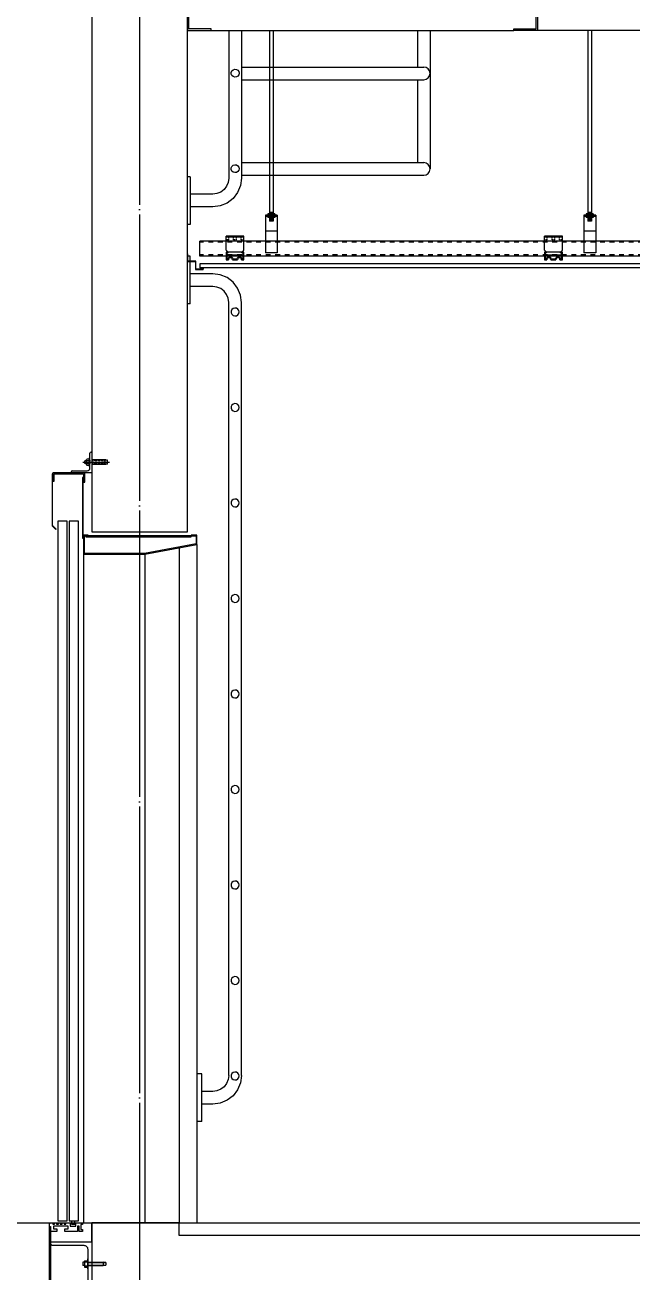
# Model space of a CAD drawing. Header units: millimetres. Extents: x 11948722 to 13111668, y -10771712 to -10232988.
# Drawn here: x 12076204 to 12078110, y -10556318 to -10552400 of the extents above; entities that cross this region are included whole.
import ezdxf

# ---------------------------------------------------------------- set-up
doc = ezdxf.new("R2010")
doc.units = ezdxf.units.MM
doc.header["$LTSCALE"] = 150
doc.header["$MEASUREMENT"] = 0
doc.linetypes.add('CEN', pattern=[6.2, 6, -0.1, 0, -0.1])
doc.linetypes.add('HIDDEN', pattern=[2, 1, -1])
for name, color, linetype in [('4', 4, 'CONTINUOUS'), ('8', 8, 'CONTINUOUS'), ('A-중심선', 10, 'CEN'), ('CON', 2, 'CONTINUOUS'), ('CON-C', 2, 'CONTINUOUS'), ('ELE-3', 7, 'CONTINUOUS'), ('ELE-8', 8, 'CONTINUOUS'), ('ELE03', 4, 'CONTINUOUS'), ('ELE08', 8, 'CONTINUOUS'), ('ETC', 8, 'CONTINUOUS'), ('FIN', 5, 'CONTINUOUS'), ('FIN-1', 9, 'CONTINUOUS'), ('revcloud', 1, 'CONTINUOUS')]:
    doc.layers.add(name, color=color, linetype=linetype)

# ---------------------------------------------------------------- blocks, each defined once
blk = doc.blocks.new('ELEV-DOOR')
at = {"layer": 'ELE-3'}
for p, q in [((-2, 2471), (0, 2471)), ((0, 2471), (0, 2406)), ((-6, 2420.5), (-6, 2467)), ((-123.5, 2402.5), (-125, 2402.5)), ((-125, 2402.5), (-125, 2239.5)), ((-123.5, 2240.5), (-123.5, 2402.5)), ((-22, 2406), (-122.5, 2406)), ((-122.5, 2406), (-122.5, 2379.5)), ((-118.5, 2379.5), (-118.5, 2402)), ((-118.5, 2402), (-26, 2402)), ((-65, 2406), (-65, 2408)), ((0, 2406), (-65, 2406)), ((-61, 2412), (-14.5, 2412)), ((-27, 2390.5), (-29, 2390.5)), ((-29, 2390.5), (-29, 2200)), ((-27, 2200), (-27, 2390.5)), ((-26, 2402), (-26, 2376.5)), ((-22, 2376.5), (-22, 2406)), ((-122.5, 2379.5), (-118.5, 2379.5)), ((-26, 2376.5), (-22, 2376.5)), ((-125, 2239.5), (-113.5, 2227.5)), ((-112, 2229), (-123.5, 2240.5)), ((-77, 2254), (-106.5, 2254)), ((-106.5, 2254), (-106.5, 56)), ((-77, 56), (-77, 2254)), ((-42, 2254), (-71.5, 2254)), ((-71.5, 2254), (-71.5, 56)), ((-42, 56), (-42, 2254)), ((-113.5, 2227.5), (-112, 2229)), ((-29, 2200), (-27, 2200)), ((-11.5, 2210), (-26, 2210)), ((-26, 2210), (-26, 2150)), ((-23.5, 2152.5), (-23.5, 2207.5)), ((-23.5, 2207.5), (-11.5, 2207.5)), ((312, 2207.5), (-19, 2207.5)), ((-19, 2207.5), (-19, 2205)), ((-19, 2205), (312, 2205)), ((-11.5, 2207.5), (-11.5, 2210)), ((330, 2210), (312, 2210)), ((312, 2210), (312, 2207.5)), ((312, 2207.5), (327.5, 2207.5)), ((312, 2205), (312, 2207.5)), ((327.5, 2207.5), (327.5, 2182.1)), ((330, 2180), (330, 2210)), ((327.5, 2182.1), (165.8, 2152.5)), ((166, 2150), (330, 2180)), ((-26, 2150), (-26, 50)), ((-26, 2150), (166, 2150)), ((165.8, 2152.5), (-23.5, 2152.5)), ((-133, 47), (-130, 50)), ((-133, -154), (-133, 47)), ((-130, 50), (-122.8, 50)), ((-122.8, 50), (-122.8, 45.7)), ((-122.8, 45.7), (-116.9, 45.7)), ((-116.9, 45.7), (-116.9, 50)), ((-116.9, 50), (-111, 50)), ((-111, 50), (-111, 45.7)), ((-111, 45.7), (-105.1, 45.7)), ((-106.5, 56), (-77, 56)), ((-105.1, 45.7), (-105.1, 50)), ((-105.1, 50), (-99.2, 50)), ((-99.2, 50), (-99.2, 45.7)), ((-99.2, 45.7), (-93.3, 45.7)), ((-93.3, 45.7), (-93.3, 50)), ((-93.3, 50), (-87.4, 50)), ((-87.4, 50), (-87.4, 45.7)), ((-87.4, 45.7), (-81.5, 45.7)), ((-81.5, 45.7), (-81.5, 50)), ((-81.5, 50), (-67.8, 50)), ((-71.5, 56), (-42, 56)), ((-67.8, 50), (-67.8, 39)), ((-63.8, 56), (-63.8, 45)), ((-63.8, 45), (-53.8, 45)), ((-53.8, 45), (-53.8, 56)), ((-49.8, 39), (-49.8, 50)), ((-49.8, 50), (0, 50)), ((-29.7, 44), (-34.7, 44)), ((-34.7, 44), (-34.7, 28.9)), ((-29.7, 50), (-29.7, 44)), ((-133, 38), (-130, 38)), ((-130, 38), (-130, -153.3)), ((-109.9, 22.9), (-130, 22.9)), ((-74.8, 39), (-120, 39)), ((-120, 39), (-120, 31.1)), ((-120, 31.1), (-109.9, 31.1)), ((-109.9, 31.1), (-109.9, 22.9)), ((-84.9, 22.9), (-84.9, 31.1)), ((-84.9, 31.1), (-74.8, 31.1)), ((-44.8, 22.9), (-84.9, 22.9)), ((-74.8, 31.1), (-74.8, 39)), ((-67.8, 39), (-49.8, 39)), ((-39.8, 39), (-44.8, 39)), ((-44.8, 39), (-44.8, 22.9)), ((-39.8, 22.9), (-39.8, 39)), ((-29.7, 22.9), (-39.8, 22.9)), ((-34.7, 28.9), (-29.7, 28.9)), ((-29.7, 28.9), (-29.7, 22.9)), ((-119.3, -180), (-133, -154)), ((-130, -153.3), (-116.7, -178.6)), ((-116.7, -178.6), (-119.3, -180))]:
    blk.add_line(p, q, dxfattribs=at)
blk.add_lwpolyline([(0, -10), (0, 50)], dxfattribs=at)
blk.add_lwpolyline([(-130, -10), (0, -10), (0, -140), (-3.5, -140, -0.414214), (-12, -131.5), (-12, -34, 0.414214), (-24, -22), (-121.5, -22, -0.414214), (-130, -13.5)], format="xyb", close=True, dxfattribs=at)
for centre, radius, start, end in [((-2, 2467), 4, 90, 180), ((-61, 2408), 4, 90, 180), ((-14.5, 2420.5), 8.5, 270, 0)]:
    blk.add_arc(centre, radius, start, end, dxfattribs=at)
at = {"layer": 'ELE-8', "linetype": 'HIDDEN'}
for p, q in [((55, 2438.5), (-28, 2438.5)), ((-16.5, 2443), (-21.5, 2443)), ((-21.5, 2434.5), (-21.5, 2443)), ((-16.5, 2434.5), (-21.5, 2434.5)), ((-15, 2448.5), (-16.5, 2447)), ((-16.5, 2430.5), (-16.5, 2447)), ((-14, 2443), (-16.5, 2443)), ((-14, 2434.5), (-16.5, 2434.5)), ((-15, 2429), (-16.5, 2430.5)), ((-7.5, 2443.5), (-15.5, 2443.5)), ((-7.5, 2434), (-15.5, 2434)), ((-7.5, 2448.5), (-15, 2448.5)), ((-7.5, 2429), (-15, 2429)), ((-4, 2443), (-9, 2443)), ((-4, 2434.5), (-9, 2434.5)), ((-7.5, 2425), (-7.5, 2452.5)), ((-6, 2452.5), (-7.5, 2452.5)), ((-7.5, 2429), (-7.5, 2448.5)), ((44.5, 2446), (0, 2446)), ((2.5, 2444), (0, 2444)), ((2.5, 2433.5), (0, 2433.5)), ((44.5, 2431.5), (0, 2431.5)), ((5.5, 2443), (0.5, 2443)), ((5.5, 2434.5), (0.5, 2434.5)), ((6, 2431.5), (6, 2431.5)), ((12.5, 2444), (7.5, 2444)), ((13, 2433.5), (7.5, 2433.5)), ((15.5, 2443), (10.5, 2443)), ((15.5, 2434.5), (10.5, 2434.5)), ((22.5, 2444), (17.5, 2444)), ((23, 2433.5), (18, 2433.5)), ((25.5, 2443), (20.5, 2443)), ((25.5, 2434.5), (20.5, 2434.5)), ((31.5, 2444), (27, 2444)), ((32.5, 2433.5), (27.5, 2433.5)), ((35, 2443), (30, 2443)), ((35, 2434.5), (30, 2434.5)), ((38.5, 2444), (36.5, 2444)), ((39, 2443.5), (37, 2443)), ((39, 2434), (37, 2434.5)), ((40, 2433.5), (37.5, 2433.5)), ((42, 2443), (40, 2443)), ((42, 2434.5), (40, 2434.5)), ((42, 2440.5), (42, 2443)), ((42, 2434.5), (42, 2436.5)), ((44.5, 2445), (43, 2444.5)), ((44.5, 2432.5), (43, 2432.5)), ((44.5, 2445.5), (44.5, 2446)), ((46, 2445), (44.5, 2445)), ((44.5, 2445), (44.5, 2445)), ((46, 2432.5), (44.5, 2432.5)), ((44.5, 2432), (44.5, 2432.5)), ((44.5, 2431.5), (44.5, 2431.5)), ((49.5, 2445), (48.5, 2445)), ((49.5, 2432.5), (48.5, 2432.5)), ((49.5, 2441.5), (49.5, 2445)), ((49.5, 2432.5), (49.5, 2435.5)), ((-6, 2425), (-7.5, 2425)), ((-23.1, -74), (-28.1, -74)), ((-28.1, -74), (-28.1, -84.8)), ((-23.1, -69.4), (-23.1, -89.5)), ((-23.1, -69.4), (-13, -69.4)), ((-23.1, -73.3), (-13, -73.3)), ((-13, -94.9), (-13, -63.9)), ((-12, -74.4), (35.1, -74.4)), ((-12, -75.4), (44.1, -75.4)), ((44.1, -75.4), (35.1, -74.4)), ((35.1, -74.4), (35.1, -84.5)), ((44.1, -75.4), (44.1, -83.5)), ((-23.1, -84.8), (-28.1, -84.8)), ((-23.1, -85.6), (-13, -85.6)), ((-23.1, -89.5), (-13, -89.5)), ((-12, -83.5), (44.1, -83.5)), ((-12, -84.5), (35.1, -84.5)), ((44.1, -83.5), (35.1, -84.5))]:
    blk.add_line(p, q, dxfattribs=at)
at = {"layer": 'ELE-8'}
for p, q in [((274, 2169.8), (274, 50)), ((166, 2150), (166, 50)), ((274, 50), (0, 50))]:
    blk.add_line(p, q, dxfattribs=at)
at = {"layer": 'ELE-8', "linetype": 'HIDDEN'}
for centre, start, end in [((-11, -64.4), 119.6665, 166.3681), ((-11, -94.4), 193.6318, 240.3335)]:
    blk.add_arc(centre, 2.1, start, end, dxfattribs=at)
blk = doc.blocks.new('점검사다리ㅁ')
at = {"layer": 'ETC', "color": 251, "linetype": 'Continuous'}
for p, q in [((4633682.9, 1148688.8), (4633673.9, 1148688.8)), ((4633682.9, 1148538.8), (4633682.9, 1148688.8)), ((4633682.9, 1148538.8), (4633673.9, 1148538.8))]:
    blk.add_line(p, q, dxfattribs=at)
at = {"layer": 'ETC', "color": 251}
for p, q in [((4633753.9, 1148633.4), (4633682.9, 1148633.4)), ((4633777.1, 1148630.2), (4633753.9, 1148633.4)), ((4633798.9, 1148621.4), (4633777.1, 1148630.2)), ((4633817.5, 1148607), (4633798.9, 1148621.4)), ((4633753.9, 1148593.4), (4633682.9, 1148593.4)), ((4633766.7, 1148591.6), (4633753.9, 1148593.4)), ((4633778.9, 1148586.6), (4633766.7, 1148591.6)), ((4633789.1, 1148578.8), (4633778.9, 1148586.6)), ((4633797.1, 1148568.4), (4633789.1, 1148578.8)), ((4633831.7, 1148588.4), (4633817.5, 1148607)), ((4633840.7, 1148566.6), (4633831.7, 1148588.4)), ((4633802.1, 1148556.4), (4633797.1, 1148568.4)), ((4633803.9, 1148543.4), (4633802.1, 1148556.4)), ((4633803.9, 1146115), (4633803.9, 1148543.4)), ((4633843.9, 1148543.4), (4633840.7, 1148566.6)), ((4633843.9, 1146115), (4633843.9, 1148543.4)), ((4633813.7, 1148520.8), (4633811.7, 1148516)), ((4633811.7, 1148516), (4633811.7, 1148510.8)), ((4633811.7, 1148510.8), (4633813.7, 1148506)), ((4633817.7, 1148524.2), (4633813.7, 1148520.8)), ((4633813.7, 1148506), (4633817.7, 1148502.6)), ((4633822.5, 1148525.8), (4633817.7, 1148524.2)), ((4633817.7, 1148502.6), (4633822.5, 1148501)), ((4633827.7, 1148525.2), (4633822.5, 1148525.8)), ((4633822.5, 1148501), (4633827.7, 1148501.6)), ((4633832.3, 1148522.6), (4633827.7, 1148525.2)), ((4633827.7, 1148501.6), (4633832.3, 1148504.2)), ((4633835.3, 1148518.4), (4633832.3, 1148522.6)), ((4633832.3, 1148504.2), (4633835.3, 1148508.4)), ((4633836.5, 1148513.4), (4633835.3, 1148518.4)), ((4633835.3, 1148508.4), (4633836.5, 1148513.4)), ((4633813.7, 1148220.8), (4633811.7, 1148216)), ((4633817.7, 1148224.2), (4633813.7, 1148220.8)), ((4633822.5, 1148225.8), (4633817.7, 1148224.2)), ((4633827.7, 1148225.2), (4633822.5, 1148225.8)), ((4633832.3, 1148222.6), (4633827.7, 1148225.2)), ((4633835.3, 1148218.4), (4633832.3, 1148222.6)), ((4633811.7, 1148216), (4633811.7, 1148210.8)), ((4633811.7, 1148210.8), (4633813.7, 1148206)), ((4633813.7, 1148206), (4633817.7, 1148202.6)), ((4633817.7, 1148202.6), (4633822.5, 1148201)), ((4633822.5, 1148201), (4633827.7, 1148201.6)), ((4633827.7, 1148201.6), (4633832.3, 1148204.2)), ((4633832.3, 1148204.2), (4633835.3, 1148208.4)), ((4633836.5, 1148213.4), (4633835.3, 1148218.4)), ((4633835.3, 1148208.4), (4633836.5, 1148213.4)), ((4633813.7, 1147920.8), (4633811.7, 1147916)), ((4633811.7, 1147916), (4633811.7, 1147910.8)), ((4633811.7, 1147910.8), (4633813.7, 1147906)), ((4633817.7, 1147924.2), (4633813.7, 1147920.8)), ((4633813.7, 1147906), (4633817.7, 1147902.6)), ((4633822.5, 1147925.8), (4633817.7, 1147924.2)), ((4633827.7, 1147925.2), (4633822.5, 1147925.8)), ((4633832.3, 1147922.6), (4633827.7, 1147925.2)), ((4633835.3, 1147918.4), (4633832.3, 1147922.6)), ((4633832.3, 1147904.2), (4633835.3, 1147908.4)), ((4633836.5, 1147913.4), (4633835.3, 1147918.4)), ((4633835.3, 1147908.4), (4633836.5, 1147913.4)), ((4633817.7, 1147902.6), (4633822.5, 1147901)), ((4633822.5, 1147901), (4633827.7, 1147901.6)), ((4633827.7, 1147901.6), (4633832.3, 1147904.2)), ((4633813.7, 1147620.8), (4633811.7, 1147616)), ((4633811.7, 1147616), (4633811.7, 1147610.8)), ((4633811.7, 1147610.8), (4633813.7, 1147606)), ((4633817.7, 1147624.2), (4633813.7, 1147620.8)), ((4633813.7, 1147606), (4633817.7, 1147602.6)), ((4633822.5, 1147625.8), (4633817.7, 1147624.2)), ((4633817.7, 1147602.6), (4633822.5, 1147601)), ((4633827.7, 1147625.2), (4633822.5, 1147625.8)), ((4633822.5, 1147601), (4633827.7, 1147601.6)), ((4633832.3, 1147622.6), (4633827.7, 1147625.2)), ((4633827.7, 1147601.6), (4633832.3, 1147604.2)), ((4633835.3, 1147618.4), (4633832.3, 1147622.6)), ((4633832.3, 1147604.2), (4633835.3, 1147608.4)), ((4633836.5, 1147613.4), (4633835.3, 1147618.4)), ((4633835.3, 1147608.4), (4633836.5, 1147613.4)), ((4633813.7, 1147320.8), (4633811.7, 1147316)), ((4633817.7, 1147324.2), (4633813.7, 1147320.8)), ((4633822.5, 1147325.8), (4633817.7, 1147324.2)), ((4633827.7, 1147325.2), (4633822.5, 1147325.8)), ((4633832.3, 1147322.6), (4633827.7, 1147325.2)), ((4633835.3, 1147318.4), (4633832.3, 1147322.6)), ((4633836.5, 1147313.4), (4633835.3, 1147318.4)), ((4633811.7, 1147316), (4633811.7, 1147310.8)), ((4633811.7, 1147310.8), (4633813.7, 1147306)), ((4633813.7, 1147306), (4633817.7, 1147302.6)), ((4633817.7, 1147302.6), (4633822.5, 1147301)), ((4633822.5, 1147301), (4633827.7, 1147301.6)), ((4633827.7, 1147301.6), (4633832.3, 1147304.2)), ((4633832.3, 1147304.2), (4633835.3, 1147308.4)), ((4633835.3, 1147308.4), (4633836.5, 1147313.4)), ((4633813.7, 1147020.8), (4633811.7, 1147016)), ((4633811.7, 1147016), (4633811.7, 1147010.8)), ((4633811.7, 1147010.8), (4633813.7, 1147006)), ((4633817.7, 1147024.2), (4633813.7, 1147020.8)), ((4633813.7, 1147006), (4633817.7, 1147002.6)), ((4633822.5, 1147025.8), (4633817.7, 1147024.2)), ((4633827.7, 1147025.2), (4633822.5, 1147025.8)), ((4633832.3, 1147022.6), (4633827.7, 1147025.2)), ((4633835.3, 1147018.4), (4633832.3, 1147022.6)), ((4633832.3, 1147004.2), (4633835.3, 1147008.4)), ((4633836.5, 1147013.4), (4633835.3, 1147018.4)), ((4633835.3, 1147008.4), (4633836.5, 1147013.4)), ((4633817.7, 1147002.6), (4633822.5, 1147001)), ((4633822.5, 1147001), (4633827.7, 1147001.6)), ((4633827.7, 1147001.6), (4633832.3, 1147004.2)), ((4633813.7, 1146720.8), (4633811.7, 1146716)), ((4633811.7, 1146716), (4633811.7, 1146710.8)), ((4633811.7, 1146710.8), (4633813.7, 1146706)), ((4633817.7, 1146724.2), (4633813.7, 1146720.8)), ((4633813.7, 1146706), (4633817.7, 1146702.6)), ((4633822.5, 1146725.8), (4633817.7, 1146724.2)), ((4633817.7, 1146702.6), (4633822.5, 1146701)), ((4633827.7, 1146725.2), (4633822.5, 1146725.8)), ((4633822.5, 1146701), (4633827.7, 1146701.6)), ((4633832.3, 1146722.6), (4633827.7, 1146725.2)), ((4633827.7, 1146701.6), (4633832.3, 1146704.2)), ((4633835.3, 1146718.4), (4633832.3, 1146722.6)), ((4633832.3, 1146704.2), (4633835.3, 1146708.4)), ((4633836.5, 1146713.4), (4633835.3, 1146718.4)), ((4633835.3, 1146708.4), (4633836.5, 1146713.4)), ((4633813.7, 1146420.8), (4633811.7, 1146416)), ((4633817.7, 1146424.2), (4633813.7, 1146420.8)), ((4633822.5, 1146425.8), (4633817.7, 1146424.2)), ((4633827.7, 1146425.2), (4633822.5, 1146425.8)), ((4633832.3, 1146422.6), (4633827.7, 1146425.2)), ((4633835.3, 1146418.4), (4633832.3, 1146422.6)), ((4633836.5, 1146413.4), (4633835.3, 1146418.4)), ((4633811.7, 1146416), (4633811.7, 1146410.8)), ((4633811.7, 1146410.8), (4633813.7, 1146406)), ((4633813.7, 1146406), (4633817.7, 1146402.6)), ((4633817.7, 1146402.6), (4633822.5, 1146401)), ((4633822.5, 1146401), (4633827.7, 1146401.6)), ((4633827.7, 1146401.6), (4633832.3, 1146404.2)), ((4633832.3, 1146404.2), (4633835.3, 1146408.4)), ((4633835.3, 1146408.4), (4633836.5, 1146413.4)), ((4633803.9, 1146115), (4633802.1, 1146102)), ((4633813.7, 1146120.8), (4633811.7, 1146116)), ((4633811.7, 1146116), (4633811.7, 1146110.8)), ((4633811.7, 1146110.8), (4633813.7, 1146106)), ((4633817.7, 1146124.2), (4633813.7, 1146120.8)), ((4633813.7, 1146106), (4633817.7, 1146102.6)), ((4633822.5, 1146125.8), (4633817.7, 1146124.2)), ((4633827.7, 1146125.2), (4633822.5, 1146125.8)), ((4633832.3, 1146122.6), (4633827.7, 1146125.2)), ((4633827.7, 1146101.6), (4633832.3, 1146104.2)), ((4633835.3, 1146118.4), (4633832.3, 1146122.6)), ((4633832.3, 1146104.2), (4633835.3, 1146108.4)), ((4633836.5, 1146113.4), (4633835.3, 1146118.4)), ((4633835.3, 1146108.4), (4633836.5, 1146113.4)), ((4633843.9, 1146115), (4633840.7, 1146091.8)), ((4633753.9, 1146065), (4633719.7, 1146065)), ((4633766.7, 1146066.8), (4633753.9, 1146065)), ((4633778.9, 1146071.8), (4633766.7, 1146066.8)), ((4633789.1, 1146079.6), (4633778.9, 1146071.8)), ((4633797.1, 1146090), (4633789.1, 1146079.6)), ((4633802.1, 1146102), (4633797.1, 1146090)), ((4633831.7, 1146070), (4633817.5, 1146051.4)), ((4633817.7, 1146102.6), (4633822.5, 1146101)), ((4633822.5, 1146101), (4633827.7, 1146101.6)), ((4633840.7, 1146091.8), (4633831.7, 1146070)), ((4633777.1, 1146028.2), (4633753.9, 1146025)), ((4633798.9, 1146037), (4633777.1, 1146028.2)), ((4633817.5, 1146051.4), (4633798.9, 1146037)), ((4633753.9, 1146025), (4633719.7, 1146025))]:
    blk.add_line(p, q, dxfattribs=at)
blk = doc.blocks.new('비상용elev탈출관련2')
at = {"layer": 'ELE03'}
for p, q in [((4634773.9, 1149552.6), (4633673.9, 1149552.6)), ((4634773.9, 1149547.6), (4633673.9, 1149547.6))]:
    blk.add_line(p, q, dxfattribs=at)
at = {"layer": 'ELE03', "color": 251}
blk.add_line((4633748.9, 1149397.6), (4634698.9, 1149397.6), dxfattribs=at)
at = {"layer": 'ELE08', "color": 252, "ltscale": 10}
for p, q in [((4634723.9, 1150752.6), (4633673.9, 1150752.6)), ((4634723.9, 1150702.6), (4634723.9, 1150752.6)), ((4634723.9, 1150702.6), (4633673.9, 1150702.6)), ((4634673.9, 1150702.6), (4634673.9, 1149552.6)), ((4634723.9, 1150702.6), (4634723.9, 1149552.6)), ((4634673.9, 1150452.6), (4633673.9, 1150452.6)), ((4634673.9, 1150402.6), (4633673.9, 1150402.6)), ((4634673.9, 1150152.6), (4633673.9, 1150152.6)), ((4634673.9, 1150102.6), (4633673.9, 1150102.6)), ((4634673.9, 1149852.6), (4633673.9, 1149852.6)), ((4634673.9, 1149802.6), (4633673.9, 1149802.6))]:
    blk.add_line(p, q, dxfattribs=at)
at = {"layer": 'ETC', "color": 251, "linetype": 'Continuous'}
for p, q in [((4633682.9, 1150907.2), (4633673.9, 1150907.2)), ((4633682.9, 1150757.2), (4633682.9, 1150907.2)), ((4633682.9, 1150757.2), (4633673.9, 1150757.2)), ((4633682.9, 1148938), (4633673.9, 1148938)), ((4633682.9, 1148938), (4633682.9, 1148788)), ((4633682.9, 1148788), (4633673.9, 1148788))]:
    blk.add_line(p, q, dxfattribs=at)
at = {"layer": 'ETC', "color": 251}
for p, q in [((4633753.9, 1150851.8), (4633682.9, 1150851.8)), ((4633777.1, 1150848.6), (4633753.9, 1150851.8)), ((4633798.9, 1150839.8), (4633777.1, 1150848.6)), ((4633753.9, 1150811.8), (4633682.9, 1150811.8)), ((4633766.7, 1150810), (4633753.9, 1150811.8)), ((4633778.9, 1150805), (4633766.7, 1150810)), ((4633789.1, 1150797.2), (4633778.9, 1150805)), ((4633817.5, 1150825.4), (4633798.9, 1150839.8)), ((4633831.7, 1150806.8), (4633817.5, 1150825.4)), ((4633840.7, 1150785), (4633831.7, 1150806.8)), ((4633797.1, 1150786.8), (4633789.1, 1150797.2)), ((4633802.1, 1150774.8), (4633797.1, 1150786.8)), ((4633803.9, 1150761.8), (4633802.1, 1150774.8)), ((4633811.7, 1150766), (4633813.7, 1150770.8)), ((4633811.7, 1150766), (4633813.7, 1150770.8)), ((4633811.7, 1150760.8), (4633811.7, 1150766)), ((4633811.7, 1150760.8), (4633811.7, 1150766)), ((4633813.7, 1150770.8), (4633817.7, 1150774.2)), ((4633813.7, 1150770.8), (4633817.7, 1150774.2)), ((4633817.7, 1150774.2), (4633822.5, 1150775.8)), ((4633817.7, 1150774.2), (4633822.5, 1150775.8)), ((4633822.5, 1150775.8), (4633827.7, 1150775.2)), ((4633822.5, 1150775.8), (4633827.7, 1150775.2)), ((4633827.7, 1150775.2), (4633832.3, 1150772.6)), ((4633827.7, 1150775.2), (4633832.3, 1150772.6)), ((4633832.3, 1150772.6), (4633835.3, 1150768.4)), ((4633832.3, 1150772.6), (4633835.3, 1150768.4)), ((4633835.3, 1150768.4), (4633836.5, 1150763.4)), ((4633835.3, 1150768.4), (4633836.5, 1150763.4)), ((4633843.9, 1150761.8), (4633840.7, 1150785)), ((4633843.9, 1150782.6), (4634416.4, 1150782.6)), ((4633803.9, 1150761.8), (4633803.9, 1149552.6)), ((4633813.7, 1150756), (4633811.7, 1150760.8)), ((4633813.7, 1150756), (4633811.7, 1150760.8)), ((4633817.7, 1150752.6), (4633813.7, 1150756)), ((4633822.5, 1150751), (4633817.7, 1150752.6)), ((4633822.5, 1150751), (4633817.7, 1150752.6)), ((4633827.7, 1150751.6), (4633822.5, 1150751)), ((4633827.7, 1150751.6), (4633822.5, 1150751)), ((4633832.3, 1150754.2), (4633827.7, 1150751.6)), ((4633832.3, 1150754.2), (4633827.7, 1150751.6)), ((4633835.3, 1150758.4), (4633832.3, 1150754.2)), ((4633835.3, 1150758.4), (4633832.3, 1150754.2)), ((4633836.5, 1150763.4), (4633835.3, 1150758.4)), ((4633836.5, 1150763.4), (4633835.3, 1150758.4)), ((4633843.9, 1150761.8), (4633843.9, 1149552.6)), ((4633843.9, 1150742.6), (4634416.4, 1150742.6)), ((4634396.4, 1150742.6), (4634396.4, 1150482.6)), ((4634436.4, 1150762.6), (4634436.4, 1149552.6)), ((4633811.7, 1150466), (4633813.7, 1150470.8)), ((4633811.7, 1150460.8), (4633811.7, 1150466)), ((4633813.7, 1150456), (4633811.7, 1150460.8)), ((4633813.7, 1150470.8), (4633817.7, 1150474.2)), ((4633817.7, 1150452.6), (4633813.7, 1150456)), ((4633817.7, 1150474.2), (4633822.5, 1150475.8)), ((4633822.5, 1150451), (4633817.7, 1150452.6)), ((4633822.5, 1150475.8), (4633827.7, 1150475.2)), ((4633827.7, 1150475.2), (4633832.3, 1150472.6)), ((4633832.3, 1150454.2), (4633827.7, 1150451.6)), ((4633832.3, 1150472.6), (4633835.3, 1150468.4)), ((4633835.3, 1150458.4), (4633832.3, 1150454.2)), ((4633835.3, 1150468.4), (4633836.5, 1150463.4)), ((4633836.5, 1150463.4), (4633835.3, 1150458.4)), ((4633843.9, 1150482.6), (4634416.4, 1150482.6)), ((4633827.7, 1150451.6), (4633822.5, 1150451)), ((4633843.9, 1150442.6), (4634416.4, 1150442.6)), ((4634396.4, 1150442.6), (4634396.4, 1150182.6)), ((4633843.9, 1150182.6), (4634416.4, 1150182.6)), ((4633811.7, 1150166), (4633813.7, 1150170.8)), ((4633811.7, 1150160.8), (4633811.7, 1150166)), ((4633813.7, 1150156), (4633811.7, 1150160.8)), ((4633813.7, 1150170.8), (4633817.7, 1150174.2)), ((4633817.7, 1150152.6), (4633813.7, 1150156)), ((4633817.7, 1150174.2), (4633822.5, 1150175.8)), ((4633822.5, 1150151), (4633817.7, 1150152.6)), ((4633822.5, 1150175.8), (4633827.7, 1150175.2)), ((4633827.7, 1150151.6), (4633822.5, 1150151)), ((4633827.7, 1150175.2), (4633832.3, 1150172.6)), ((4633832.3, 1150154.2), (4633827.7, 1150151.6)), ((4633832.3, 1150172.6), (4633835.3, 1150168.4)), ((4633835.3, 1150158.4), (4633832.3, 1150154.2)), ((4633835.3, 1150168.4), (4633836.5, 1150163.4)), ((4633836.5, 1150163.4), (4633835.3, 1150158.4)), ((4633843.9, 1150142.6), (4634416.4, 1150142.6)), ((4634396.4, 1150142.6), (4634396.4, 1149882.6)), ((4633811.7, 1149866), (4633813.7, 1149870.8)), ((4633811.7, 1149860.8), (4633811.7, 1149866)), ((4633813.7, 1149870.8), (4633817.7, 1149874.2)), ((4633817.7, 1149874.2), (4633822.5, 1149875.8)), ((4633822.5, 1149875.8), (4633827.7, 1149875.2)), ((4633827.7, 1149875.2), (4633832.3, 1149872.6)), ((4633832.3, 1149872.6), (4633835.3, 1149868.4)), ((4633835.3, 1149868.4), (4633836.5, 1149863.4)), ((4633843.9, 1149882.6), (4634416.4, 1149882.6)), ((4633813.7, 1149856), (4633811.7, 1149860.8)), ((4633817.7, 1149852.6), (4633813.7, 1149856)), ((4633822.5, 1149851), (4633817.7, 1149852.6)), ((4633827.7, 1149851.6), (4633822.5, 1149851)), ((4633832.3, 1149854.2), (4633827.7, 1149851.6)), ((4633835.3, 1149858.4), (4633832.3, 1149854.2)), ((4633836.5, 1149863.4), (4633835.3, 1149858.4)), ((4633843.9, 1149842.6), (4634416.4, 1149842.6)), ((4634396.4, 1149842.6), (4634396.4, 1149582.6)), ((4633811.7, 1149566), (4633813.7, 1149570.8)), ((4633811.7, 1149560.8), (4633811.7, 1149566)), ((4633813.7, 1149556), (4633811.7, 1149560.8)), ((4633813.7, 1149570.8), (4633817.7, 1149574.2)), ((4633817.7, 1149552.6), (4633813.7, 1149556)), ((4633817.7, 1149574.2), (4633822.5, 1149575.8)), ((4633822.5, 1149551), (4633817.7, 1149552.6)), ((4633822.5, 1149575.8), (4633827.7, 1149575.2)), ((4633827.7, 1149551.6), (4633822.5, 1149551)), ((4633827.7, 1149575.2), (4633832.3, 1149572.6)), ((4633832.3, 1149554.2), (4633827.7, 1149551.6)), ((4633832.3, 1149572.6), (4633835.3, 1149568.4)), ((4633835.3, 1149558.4), (4633832.3, 1149554.2)), ((4633835.3, 1149568.4), (4633836.5, 1149563.4)), ((4633836.5, 1149563.4), (4633835.3, 1149558.4)), ((4633843.9, 1149582.6), (4634416.4, 1149582.6)), ((4633803.9, 1149397.6), (4633803.9, 1148933.4)), ((4633843.9, 1149397.6), (4633843.9, 1148933.4)), ((4634396.4, 1149397.6), (4634396.4, 1149282.6)), ((4634436.4, 1149397.6), (4634436.4, 1148962.6)), ((4633843.9, 1149282.6), (4634416.4, 1149282.6)), ((4633811.7, 1149266), (4633813.7, 1149270.8)), ((4633811.7, 1149260.8), (4633811.7, 1149266)), ((4633813.7, 1149256), (4633811.7, 1149260.8)), ((4633813.7, 1149270.8), (4633817.7, 1149274.2)), ((4633817.7, 1149252.6), (4633813.7, 1149256)), ((4633817.7, 1149274.2), (4633822.5, 1149275.8)), ((4633822.5, 1149251), (4633817.7, 1149252.6)), ((4633822.5, 1149275.8), (4633827.7, 1149275.2)), ((4633827.7, 1149251.6), (4633822.5, 1149251)), ((4633827.7, 1149275.2), (4633832.3, 1149272.6)), ((4633832.3, 1149254.2), (4633827.7, 1149251.6)), ((4633832.3, 1149272.6), (4633835.3, 1149268.4)), ((4633835.3, 1149258.4), (4633832.3, 1149254.2)), ((4633835.3, 1149268.4), (4633836.5, 1149263.4)), ((4633836.5, 1149263.4), (4633835.3, 1149258.4)), ((4633843.9, 1149242.6), (4634416.4, 1149242.6)), ((4634396.4, 1149242.6), (4634396.4, 1148982.6)), ((4633811.7, 1148966), (4633813.7, 1148970.8)), ((4633811.7, 1148960.8), (4633811.7, 1148966)), ((4633813.7, 1148970.8), (4633817.7, 1148974.2)), ((4633817.7, 1148974.2), (4633822.5, 1148975.8)), ((4633822.5, 1148975.8), (4633827.7, 1148975.2)), ((4633827.7, 1148975.2), (4633832.3, 1148972.6)), ((4633832.3, 1148972.6), (4633835.3, 1148968.4)), ((4633835.3, 1148968.4), (4633836.5, 1148963.4)), ((4633843.9, 1148982.6), (4634416.4, 1148982.6)), ((4633803.9, 1148933.4), (4633802.1, 1148920.4)), ((4633813.7, 1148956), (4633811.7, 1148960.8)), ((4633817.7, 1148952.6), (4633813.7, 1148956)), ((4633822.5, 1148951), (4633817.7, 1148952.6)), ((4633827.7, 1148951.6), (4633822.5, 1148951)), ((4633832.3, 1148954.2), (4633827.7, 1148951.6)), ((4633835.3, 1148958.4), (4633832.3, 1148954.2)), ((4633836.5, 1148963.4), (4633835.3, 1148958.4)), ((4633843.9, 1148933.4), (4633840.7, 1148910.2)), ((4633843.9, 1148942.6), (4634416.4, 1148942.6)), ((4633778.9, 1148890.2), (4633766.7, 1148885.2)), ((4633789.1, 1148898), (4633778.9, 1148890.2)), ((4633797.1, 1148908.4), (4633789.1, 1148898)), ((4633802.1, 1148920.4), (4633797.1, 1148908.4)), ((4633831.7, 1148888.4), (4633817.5, 1148869.8)), ((4633840.7, 1148910.2), (4633831.7, 1148888.4)), ((4633753.9, 1148883.4), (4633682.9, 1148883.4)), ((4633766.7, 1148885.2), (4633753.9, 1148883.4)), ((4633777.1, 1148846.6), (4633753.9, 1148843.4)), ((4633798.9, 1148855.4), (4633777.1, 1148846.6)), ((4633817.5, 1148869.8), (4633798.9, 1148855.4)), ((4633753.9, 1148843.4), (4633682.9, 1148843.4))]:
    blk.add_line(p, q, dxfattribs=at)
at = {"layer": 'ETC', "color": 7}
for points in [[(4633748.9, 1149547.6), (4633673.9, 1149547.6), (4633673.9, 1149397.6), (4633748.9, 1149397.6), (4633748.9, 1149402.6), (4633678.9, 1149402.6), (4633678.9, 1149542.6), (4633748.9, 1149542.6), (4633748.9, 1149547.6)], [(4634698.9, 1149547.6), (4634773.9, 1149547.6), (4634773.9, 1149397.6), (4634698.9, 1149397.6), (4634698.9, 1149402.6), (4634768.9, 1149402.6), (4634768.9, 1149542.6), (4634698.9, 1149542.6), (4634698.9, 1149547.6)]]:
    blk.add_lwpolyline(points, dxfattribs=at)
at = {"layer": 'ETC', "color": 251}
for centre, start in [((4634416.4, 1150762.6), 270), ((4634416.4, 1150462.6), 270), ((4634416.4, 1150162.6), 270), ((4634416.4, 1149862.6), 270), ((4634416.4, 1149562.6), 329.8388), ((4634416.4, 1149262.6), 270), ((4634416.4, 1148962.6), 270)]:
    blk.add_arc(centre, 20, start, 90, dxfattribs=at)

msp = doc.modelspace()

# ---------------------------------------------------------------- linework, layer by layer
at = {"layer": '4', "ltscale": 0.1}
msp.add_lwpolyline([(12076763.7, -10553168.8), (12076763.7, -10553162.8), (12076762.7, -10553162.8), (12076762.7, -10553167.8), (12076739.7, -10553167.8), (12076739.7, -10553142.8), (12076714.7, -10553142.8), (12076714.7, -10553118.8), (12076713.7, -10553118.8), (12076713.7, -10553143.8), (12076738.7, -10553143.8), (12076738.7, -10553168.8), (12076763.7, -10553168.8)], dxfattribs=at)
at = {"layer": '8'}
for p, q in [((12076971.7, -10552417.8), (12076971.7, -10552994)), ((12076982.9, -10552417.8), (12076982.9, -10552994)), ((12077971.7, -10552417.8), (12077971.7, -10552994)), ((12077982.9, -10552417.8), (12077982.9, -10552994)), ((12076958.5, -10552997.8), (12076958.5, -10553116.5)), ((12076996, -10552997.8), (12076958.5, -10552997.8)), ((12076988.5, -10552994), (12076966, -10552994)), ((12076966, -10552994), (12076966, -10552997.8)), ((12076969.8, -10552994), (12076969.8, -10552997.8)), ((12076982.9, -10552989), (12076971.7, -10552989)), ((12076982.9, -10552991.5), (12076971.7, -10552991.5)), ((12076984.8, -10552994), (12076984.8, -10552997.8)), ((12076988.5, -10552994), (12076988.5, -10552997.8)), ((12076996, -10552997.8), (12076996, -10553116.5)), ((12077958.5, -10552997.8), (12077958.5, -10553116.5)), ((12077996, -10552997.8), (12077958.5, -10552997.8)), ((12077988.5, -10552994), (12077966, -10552994)), ((12077966, -10552994), (12077966, -10552997.8)), ((12077969.8, -10552994), (12077969.8, -10552997.8)), ((12077982.9, -10552989), (12077971.7, -10552989)), ((12077982.9, -10552991.5), (12077971.7, -10552991.5)), ((12077984.8, -10552994), (12077984.8, -10552997.8)), ((12077988.5, -10552994), (12077988.5, -10552997.8)), ((12077996, -10552997.8), (12077996, -10553116.5)), ((12076996, -10553001.5), (12076958.5, -10553001.5)), ((12076966, -10553001.5), (12076966, -10553005.3)), ((12076988.5, -10553005.3), (12076966, -10553005.3)), ((12076969.8, -10553001.5), (12076969.8, -10553005.3)), ((12076971.7, -10553005.3), (12076971.7, -10553016.5)), ((12076982.9, -10553006.5), (12076971.7, -10553006.5)), ((12076982.9, -10553009), (12076971.7, -10553009)), ((12076982.9, -10553011.5), (12076971.7, -10553011.5)), ((12076982.9, -10553014), (12076971.7, -10553014)), ((12076982.9, -10553014), (12076971.7, -10553014)), ((12076982.9, -10553016.5), (12076971.7, -10553016.5)), ((12076982.9, -10553005.3), (12076982.9, -10553016.5)), ((12076984.8, -10553001.5), (12076984.8, -10553005.3)), ((12076988.5, -10553001.5), (12076988.5, -10553005.3)), ((12077996, -10553001.5), (12077958.5, -10553001.5)), ((12077966, -10553001.5), (12077966, -10553005.3)), ((12077988.5, -10553005.3), (12077966, -10553005.3)), ((12077969.8, -10553001.5), (12077969.8, -10553005.3)), ((12077971.7, -10553005.3), (12077971.7, -10553016.5)), ((12077982.9, -10553006.5), (12077971.7, -10553006.5)), ((12077982.9, -10553009), (12077971.7, -10553009)), ((12077982.9, -10553011.5), (12077971.7, -10553011.5)), ((12077982.9, -10553014), (12077971.7, -10553014)), ((12077982.9, -10553014), (12077971.7, -10553014)), ((12077982.9, -10553016.5), (12077971.7, -10553016.5)), ((12077982.9, -10553005.3), (12077982.9, -10553016.5)), ((12077984.8, -10553001.5), (12077984.8, -10553005.3)), ((12077988.5, -10553001.5), (12077988.5, -10553005.3)), ((12076891.3, -10553064), (12076835, -10553064)), ((12076835, -10553107.8), (12076835, -10553064)), ((12076891.3, -10553066.5), (12076835, -10553066.5)), ((12076838.6, -10553075.3), (12076835, -10553075.3)), ((12076843.8, -10553075.3), (12076840, -10553075.3)), ((12076843.8, -10553069.4), (12076843.8, -10553064)), ((12076843.8, -10553075.3), (12076843.8, -10553071.1)), ((12076858.8, -10553069.4), (12076858.8, -10553064)), ((12076858.8, -10553075.3), (12076858.8, -10553071.1)), ((12076862.8, -10553075.3), (12076858.8, -10553075.3)), ((12076867.5, -10553075.3), (12076864.5, -10553075.3)), ((12076867.5, -10553069.4), (12076867.5, -10553064)), ((12076867.5, -10553075.3), (12076867.5, -10553071.1)), ((12076882.5, -10553069.4), (12076882.5, -10553064)), ((12076882.5, -10553075.3), (12076882.5, -10553071.1)), ((12076885.6, -10553075.3), (12076882.5, -10553075.3)), ((12076891.3, -10553075.3), (12076887.6, -10553075.3)), ((12076891.3, -10553107.8), (12076891.3, -10553064)), ((12076996, -10553047.8), (12076958.5, -10553047.8)), ((12077891.3, -10553064), (12077835, -10553064)), ((12077835, -10553107.8), (12077835, -10553064)), ((12077891.3, -10553066.5), (12077835, -10553066.5)), ((12077838.6, -10553075.3), (12077835, -10553075.3)), ((12077843.8, -10553075.3), (12077840, -10553075.3)), ((12077843.8, -10553069.4), (12077843.8, -10553064)), ((12077843.8, -10553075.3), (12077843.8, -10553071.1)), ((12077858.8, -10553069.4), (12077858.8, -10553064)), ((12077858.8, -10553075.3), (12077858.8, -10553071.1)), ((12077862.8, -10553075.3), (12077858.8, -10553075.3)), ((12077867.5, -10553075.3), (12077864.5, -10553075.3)), ((12077867.5, -10553069.4), (12077867.5, -10553064)), ((12077867.5, -10553075.3), (12077867.5, -10553071.1)), ((12077882.5, -10553069.4), (12077882.5, -10553064)), ((12077882.5, -10553075.3), (12077882.5, -10553071.1)), ((12077885.6, -10553075.3), (12077882.5, -10553075.3)), ((12077891.3, -10553075.3), (12077887.6, -10553075.3)), ((12077891.3, -10553107.8), (12077891.3, -10553064)), ((12077996, -10553047.8), (12077958.5, -10553047.8)), ((12076841.3, -10553114), (12076835, -10553107.8)), ((12076835, -10553114), (12076835, -10553137.8)), ((12076841.3, -10553114), (12076835, -10553114)), ((12076837.5, -10553116.5), (12076837.5, -10553135.3)), ((12076841.3, -10553116.5), (12076837.5, -10553116.5)), ((12076885, -10553114), (12076841.3, -10553114)), ((12076841.3, -10553116.5), (12076841.3, -10553114)), ((12076885, -10553114), (12076891.3, -10553107.8)), ((12076891.3, -10553114), (12076885, -10553114)), ((12076885, -10553116.5), (12076885, -10553114)), ((12076888.8, -10553116.5), (12076885, -10553116.5)), ((12076888.8, -10553135.3), (12076888.8, -10553116.5)), ((12076891.3, -10553137.8), (12076891.3, -10553114)), ((12076996, -10553116.5), (12076958.5, -10553116.5)), ((12077841.3, -10553114), (12077835, -10553107.8)), ((12077835, -10553114), (12077835, -10553137.8)), ((12077841.3, -10553114), (12077835, -10553114)), ((12077837.5, -10553116.5), (12077837.5, -10553135.3)), ((12077841.3, -10553116.5), (12077837.5, -10553116.5)), ((12077885, -10553114), (12077841.3, -10553114)), ((12077841.3, -10553116.5), (12077841.3, -10553114)), ((12077885, -10553114), (12077891.3, -10553107.8)), ((12077891.3, -10553114), (12077885, -10553114)), ((12077885, -10553116.5), (12077885, -10553114)), ((12077888.8, -10553116.5), (12077885, -10553116.5)), ((12077888.8, -10553135.3), (12077888.8, -10553116.5)), ((12077891.3, -10553137.8), (12077891.3, -10553114)), ((12077996, -10553116.5), (12077958.5, -10553116.5)), ((12076835, -10553137.8), (12076842.5, -10553137.8)), ((12076888.8, -10553124), (12076837.5, -10553124)), ((12076837.5, -10553135.3), (12076840.4, -10553135.3)), ((12076855, -10553137.8), (12076871.3, -10553137.8)), ((12076857.2, -10553135.3), (12076869.2, -10553135.3)), ((12076883.8, -10553137.8), (12076891.3, -10553137.8)), ((12076885.9, -10553135.3), (12076888.8, -10553135.3)), ((12077835, -10553137.8), (12077842.5, -10553137.8)), ((12077888.8, -10553124), (12077837.5, -10553124)), ((12077837.5, -10553135.3), (12077840.4, -10553135.3)), ((12077855, -10553137.8), (12077871.3, -10553137.8)), ((12077857.2, -10553135.3), (12077869.2, -10553135.3)), ((12077883.8, -10553137.8), (12077891.3, -10553137.8)), ((12077885.9, -10553135.3), (12077888.8, -10553135.3))]:
    msp.add_line(p, q, dxfattribs=at)
at = {"layer": '8', "linetype": 'HIDDEN', "ltscale": 0.1}
for p, q in [((12080274.6, -10553082.8), (12076752.7, -10553082.8)), ((12080274.6, -10553122.8), (12076752.7, -10553122.8))]:
    msp.add_line(p, q, dxfattribs=at)
at = {"layer": '8'}
for centre, radius, start, end in [((12076848.8, -10553137.8), 8.75, 16.6015, 163.3985), ((12076848.8, -10553137.8), 6.25, 0, 180), ((12076877.5, -10553137.8), 8.75, 16.6015, 163.3985), ((12076877.5, -10553137.8), 6.25, 0, 180), ((12077848.8, -10553137.8), 8.75, 16.6015, 163.3985), ((12077848.8, -10553137.8), 6.25, 0, 180), ((12077877.5, -10553137.8), 8.75, 16.6015, 163.3985), ((12077877.5, -10553137.8), 6.25, 0, 180)]:
    msp.add_arc(centre, radius, start, end, dxfattribs=at)
at = {"layer": 'A-중심선'}
msp.add_line((12076563.6, -10528812.8), (12076563.6, -10580443.8), dxfattribs=at)
at = {"layer": 'A-중심선', "linetype": 'ByBlock', "ltscale": 0.5}
msp.add_line((12066368.4, -10556162.8), (12083994.3, -10556162.8), dxfattribs=at)
at = {"layer": 'CON-C', "ltscale": 1200}
for p, q in [((12076687.6, -10556162.8), (12076413.6, -10556162.8)), ((12076413.6, -10556162.8), (12076413.6, -10563992.8)), ((12076687.6, -10556202.8), (12076687.6, -10556162.8)), ((12080313.6, -10556202.8), (12076687.6, -10556202.8))]:
    msp.add_line(p, q, dxfattribs=at)
at = {"layer": 'CON-C', "ltscale": 1200, "flags": 128}
msp.add_lwpolyline([(12076413.6, -10552262.8), (12076413.6, -10553992.8), (12076713.6, -10553992.8), (12076713.6, -10552262.8)], dxfattribs=at)
at = {"layer": 'ELE-3'}
msp.add_line((12080313.6, -10552417.8), (12077813.6, -10552417.8), dxfattribs=at)
at = {"layer": 'ETC', "color": 251, "linetype": 'Continuous'}
for p, q in [((12076759.4, -10555694.9), (12076743.6, -10555694.9)), ((12076759.4, -10555844.9), (12076759.4, -10555694.9)), ((12076759.4, -10555844.9), (12076743.6, -10555844.9))]:
    msp.add_line(p, q, dxfattribs=at)
at = {"layer": 'FIN', "color": 8}
for p, q in [((12080274.6, -10553079), (12076752.7, -10553079)), ((12076752.7, -10553126.5), (12076752.7, -10553079)), ((12080274.6, -10553126.5), (12076752.7, -10553126.5))]:
    msp.add_line(p, q, dxfattribs=at)
at = {"layer": 'FIN', "color": 150}
for p, q in [((12080274.6, -10553150.3), (12076752.7, -10553150.3)), ((12080274.6, -10553162.8), (12076752.7, -10553162.8))]:
    msp.add_line(p, q, dxfattribs=at)
at = {"layer": 'FIN', "color": 150, "flags": 128}
msp.add_lwpolyline([(12076752.7, -10553150.3), (12076752.7, -10553162.8)], dxfattribs=at)
at = {"layer": 'revcloud', "color": 5, "ltscale": 1200}
msp.add_line((12076743.6, -10554032.8), (12076743.6, -10556162.8), dxfattribs=at)

# ---------------------------------------------------------------- block references
at = {"layer": 'CON'}
for name in ['비상용elev탈출관련2', '점검사다리ㅁ']:
    msp.add_blockref(name, (7443039.7, -11701815.3), dxfattribs=at)
at = {"layer": 'FIN-1'}
msp.add_blockref('ELEV-DOOR', (12076413.6, -10556212.8), dxfattribs=at)

doc.saveas('drawing.dxf')
